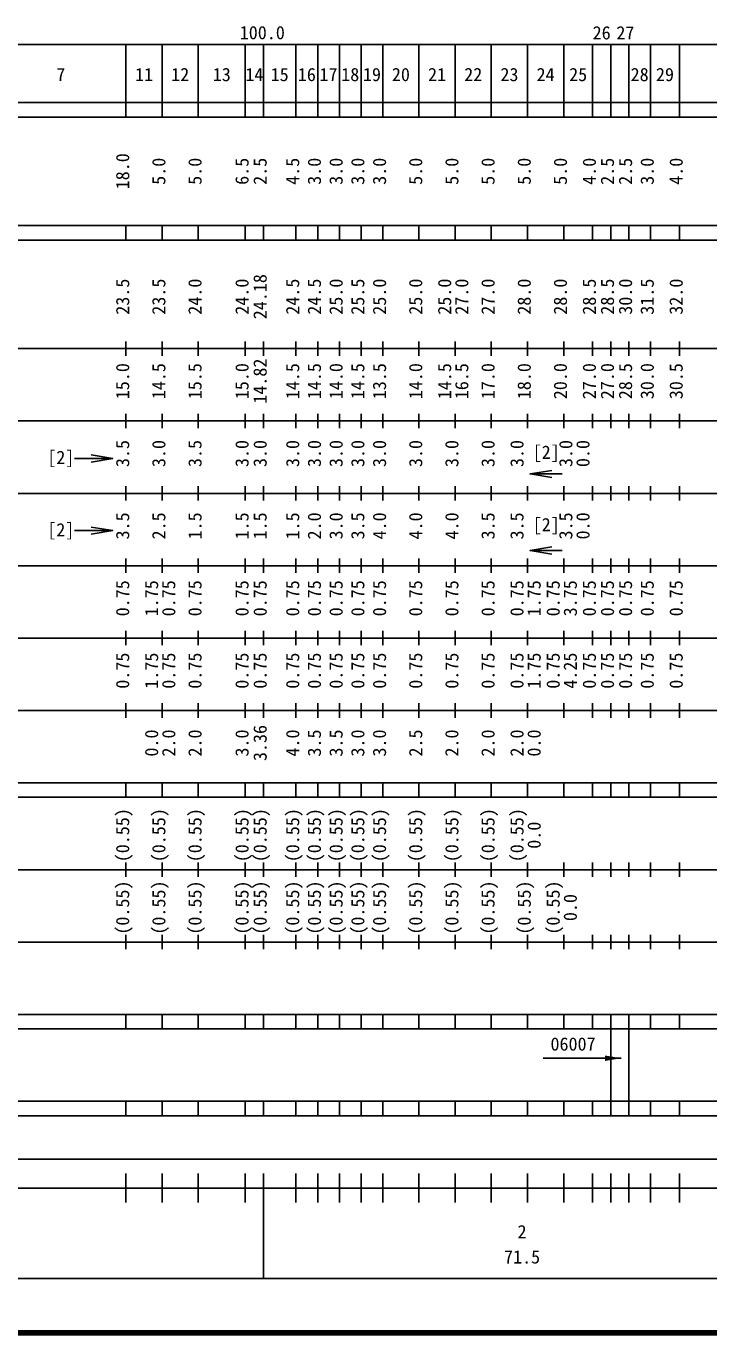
# Model space of a CAD drawing. Units: millimetres on the paper, enlarged 1000 times. Extents: x 40000 to 680000, y 20000 to 380000.
# Drawn here: x 135205 to 229566, y 20000 to 200555 of the extents above; entities that cross this region are included whole.
import ezdxf
from ezdxf.enums import TextEntityAlignment as Align

# ---------------------------------------------------------------- set-up
doc = ezdxf.new("R2010")
doc.units = ezdxf.units.MM
doc.header["$LTSCALE"] = 1000
doc.layers.add('M-TTL', color=2, linetype='Continuous', lineweight=140)
doc.layers.add('M-TTL-BAND', color=7, linetype='Continuous', lineweight=25)
doc.styles.add('ＭＳ ゴシック', font='')
doc.styles.get('ＭＳ ゴシック').set_extended_font_data('MS Gothic')

# ---------------------------------------------------------------- blocks, each defined once
blk = doc.blocks.new('filled_arrow')
at = {"color": 0, "linetype": 'Continuous', "lineweight": -2}
blk.add_solid([(7.5, 1.25), (0, 0), (7.5, -1.25)], dxfattribs=at)
blk = doc.blocks.new('open_arrow')
at = {"color": 0, "linetype": 'Continuous', "lineweight": -2}
blk.add_lwpolyline([(7.5, 1.25), (0, 0), (7.5, -1.25)], dxfattribs=at)

msp = doc.modelspace()

# ---------------------------------------------------------------- linework, layer by layer
at = {"layer": 'M-TTL'}
msp.add_line((40000, 20000), (680000, 20000), dxfattribs=at)
at = {"layer": 'M-TTL-BAND'}
for p, q in [((68000, 198000), (579000, 198000)), ((149000, 188000), (149000, 198000)), ((154000, 188000), (154000, 198000)), ((159000, 188000), (159000, 198000)), ((165500, 188000), (165500, 198000)), ((168000, 188000), (168000, 198000)), ((172500, 188000), (172500, 198000)), ((175500, 188000), (175500, 198000)), ((178500, 188000), (178500, 198000)), ((181500, 188000), (181500, 198000)), ((184500, 188000), (184500, 198000)), ((189500, 188000), (189500, 198000)), ((194500, 188000), (194500, 198000)), ((199500, 188000), (199500, 198000)), ((204500, 188000), (204500, 198000)), ((209500, 188000), (209500, 198000)), ((213500, 188000), (213500, 198000)), ((216000, 188000), (216000, 198000)), ((218500, 188000), (218500, 198000)), ((221500, 188000), (221500, 198000)), ((225500, 188000), (225500, 198000)), ((40000, 190000), (579000, 190000)), ((40000, 188000), (579000, 188000)), ((40000, 173000), (579000, 173000)), ((149000, 171000), (149000, 173000)), ((154000, 171000), (154000, 173000)), ((159000, 171000), (159000, 173000)), ((165500, 171000), (165500, 173000)), ((168000, 171000), (168000, 173000)), ((172500, 171000), (172500, 173000)), ((175500, 171000), (175500, 173000)), ((178500, 171000), (178500, 173000)), ((181500, 171000), (181500, 173000)), ((184500, 171000), (184500, 173000)), ((189500, 171000), (189500, 173000)), ((194500, 171000), (194500, 173000)), ((199500, 171000), (199500, 173000)), ((204500, 171000), (204500, 173000)), ((209500, 171000), (209500, 173000)), ((213500, 171000), (213500, 173000)), ((216000, 171000), (216000, 173000)), ((218500, 171000), (218500, 173000)), ((221500, 171000), (221500, 173000)), ((225500, 171000), (225500, 173000)), ((40000, 171000), (579000, 171000)), ((40000, 156000), (579000, 156000)), ((149000, 155000), (149000, 157000)), ((154000, 155000), (154000, 157000)), ((159000, 155000), (159000, 157000)), ((165500, 155000), (165500, 157000)), ((168000, 155000), (168000, 157000)), ((172500, 155000), (172500, 157000)), ((175500, 155000), (175500, 157000)), ((178500, 155000), (178500, 157000)), ((181500, 155000), (181500, 157000)), ((184500, 155000), (184500, 157000)), ((189500, 155000), (189500, 157000)), ((194500, 155000), (194500, 157000)), ((199500, 155000), (199500, 157000)), ((204500, 155000), (204500, 157000)), ((209500, 155000), (209500, 157000)), ((213500, 155000), (213500, 157000)), ((216000, 155000), (216000, 157000)), ((218500, 155000), (218500, 157000)), ((221500, 155000), (221500, 157000)), ((225500, 155000), (225500, 157000)), ((149000, 145000), (149000, 147000)), ((154000, 145000), (154000, 147000)), ((159000, 145000), (159000, 147000)), ((165500, 145000), (165500, 147000)), ((168000, 145000), (168000, 147000)), ((172500, 145000), (172500, 147000)), ((175500, 145000), (175500, 147000)), ((178500, 145000), (178500, 147000)), ((181500, 145000), (181500, 147000)), ((184500, 145000), (184500, 147000)), ((189500, 145000), (189500, 147000)), ((194500, 145000), (194500, 147000)), ((199500, 145000), (199500, 147000)), ((204500, 145000), (204500, 147000)), ((209500, 145000), (209500, 147000)), ((213500, 145000), (213500, 147000)), ((216000, 145000), (216000, 147000)), ((218500, 145000), (218500, 147000)), ((221500, 145000), (221500, 147000)), ((225500, 145000), (225500, 147000)), ((46000, 146000), (579000, 146000)), ((147171, 140814), (141868, 140814)), ((204858, 138679), (209307, 138679)), ((52000, 136000), (579000, 136000)), ((149000, 135000), (149000, 137000)), ((154000, 135000), (154000, 137000)), ((159000, 135000), (159000, 137000)), ((165500, 135000), (165500, 137000)), ((168000, 135000), (168000, 137000)), ((172500, 135000), (172500, 137000)), ((175500, 135000), (175500, 137000)), ((178500, 135000), (178500, 137000)), ((181500, 135000), (181500, 137000)), ((184500, 135000), (184500, 137000)), ((189500, 135000), (189500, 137000)), ((194500, 135000), (194500, 137000)), ((199500, 135000), (199500, 137000)), ((204500, 135000), (204500, 137000)), ((209500, 135000), (209500, 137000)), ((213500, 135000), (213500, 137000)), ((216000, 135000), (216000, 137000)), ((218500, 135000), (218500, 137000)), ((221500, 135000), (221500, 137000)), ((225500, 135000), (225500, 137000)), ((147171, 130848), (141868, 130848)), ((149000, 125000), (149000, 127000)), ((154000, 125000), (154000, 127000)), ((159000, 125000), (159000, 127000)), ((165500, 125000), (165500, 127000)), ((168000, 125000), (168000, 127000)), ((172500, 125000), (172500, 127000)), ((175500, 125000), (175500, 127000)), ((178500, 125000), (178500, 127000)), ((181500, 125000), (181500, 127000)), ((184500, 125000), (184500, 127000)), ((189500, 125000), (189500, 127000)), ((194500, 125000), (194500, 127000)), ((199500, 125000), (199500, 127000)), ((204500, 125000), (204500, 127000)), ((204858, 128090), (209307, 128090)), ((209500, 125000), (209500, 127000)), ((213500, 125000), (213500, 127000)), ((216000, 125000), (216000, 127000)), ((218500, 125000), (218500, 127000)), ((221500, 125000), (221500, 127000)), ((225500, 125000), (225500, 127000)), ((46000, 126000), (579000, 126000)), ((52000, 116000), (579000, 116000)), ((149000, 115000), (149000, 117000)), ((154000, 115000), (154000, 117000)), ((159000, 115000), (159000, 117000)), ((165500, 115000), (165500, 117000)), ((168000, 115000), (168000, 117000)), ((172500, 115000), (172500, 117000)), ((175500, 115000), (175500, 117000)), ((178500, 115000), (178500, 117000)), ((181500, 115000), (181500, 117000)), ((184500, 115000), (184500, 117000)), ((189500, 115000), (189500, 117000)), ((194500, 115000), (194500, 117000)), ((199500, 115000), (199500, 117000)), ((204500, 115000), (204500, 117000)), ((209500, 115000), (209500, 117000)), ((213500, 115000), (213500, 117000)), ((216000, 115000), (216000, 117000)), ((218500, 115000), (218500, 117000)), ((221500, 115000), (221500, 117000)), ((225500, 115000), (225500, 117000)), ((149000, 105000), (149000, 107000)), ((154000, 105000), (154000, 107000)), ((159000, 105000), (159000, 107000)), ((165500, 105000), (165500, 107000)), ((168000, 105000), (168000, 107000)), ((172500, 105000), (172500, 107000)), ((175500, 105000), (175500, 107000)), ((178500, 105000), (178500, 107000)), ((181500, 105000), (181500, 107000)), ((184500, 105000), (184500, 107000)), ((189500, 105000), (189500, 107000)), ((194500, 105000), (194500, 107000)), ((199500, 105000), (199500, 107000)), ((204500, 105000), (204500, 107000)), ((209500, 105000), (209500, 107000)), ((213500, 105000), (213500, 107000)), ((216000, 105000), (216000, 107000)), ((218500, 105000), (218500, 107000)), ((221500, 105000), (221500, 107000)), ((225500, 105000), (225500, 107000)), ((46000, 106000), (579000, 106000)), ((40000, 96000), (579000, 96000)), ((149000, 94000), (149000, 96000)), ((154000, 94000), (154000, 96000)), ((159000, 94000), (159000, 96000)), ((165500, 94000), (165500, 96000)), ((168000, 94000), (168000, 96000)), ((172500, 94000), (172500, 96000)), ((175500, 94000), (175500, 96000)), ((178500, 94000), (178500, 96000)), ((181500, 94000), (181500, 96000)), ((184500, 94000), (184500, 96000)), ((189500, 94000), (189500, 96000)), ((194500, 94000), (194500, 96000)), ((199500, 94000), (199500, 96000)), ((204500, 94000), (204500, 96000)), ((209500, 94000), (209500, 96000)), ((213500, 94000), (213500, 96000)), ((216000, 94000), (216000, 96000)), ((218500, 94000), (218500, 96000)), ((221500, 94000), (221500, 96000)), ((225500, 94000), (225500, 96000)), ((40000, 94000), (579000, 94000)), ((149000, 83000), (149000, 85000)), ((154000, 83000), (154000, 85000)), ((159000, 83000), (159000, 85000)), ((165500, 83000), (165500, 85000)), ((168000, 83000), (168000, 85000)), ((172500, 83000), (172500, 85000)), ((175500, 83000), (175500, 85000)), ((178500, 83000), (178500, 85000)), ((181500, 83000), (181500, 85000)), ((184500, 83000), (184500, 85000)), ((189500, 83000), (189500, 85000)), ((194500, 83000), (194500, 85000)), ((199500, 83000), (199500, 85000)), ((204500, 83000), (204500, 85000)), ((209500, 83000), (209500, 85000)), ((213500, 83000), (213500, 85000)), ((216000, 83000), (216000, 85000)), ((218500, 83000), (218500, 85000)), ((221500, 83000), (221500, 85000)), ((225500, 83000), (225500, 85000)), ((49000, 84000), (579000, 84000)), ((149000, 73000), (149000, 75000)), ((154000, 73000), (154000, 75000)), ((159000, 73000), (159000, 75000)), ((165500, 73000), (165500, 75000)), ((168000, 73000), (168000, 75000)), ((172500, 73000), (172500, 75000)), ((175500, 73000), (175500, 75000)), ((178500, 73000), (178500, 75000)), ((181500, 73000), (181500, 75000)), ((184500, 73000), (184500, 75000)), ((189500, 73000), (189500, 75000)), ((194500, 73000), (194500, 75000)), ((199500, 73000), (199500, 75000)), ((204500, 73000), (204500, 75000)), ((209500, 73000), (209500, 75000)), ((213500, 73000), (213500, 75000)), ((216000, 73000), (216000, 75000)), ((218500, 73000), (218500, 75000)), ((221500, 73000), (221500, 75000)), ((225500, 73000), (225500, 75000)), ((40000, 74000), (579000, 74000)), ((40000, 64000), (579000, 64000)), ((149000, 62000), (149000, 64000)), ((154000, 62000), (154000, 64000)), ((159000, 62000), (159000, 64000)), ((165500, 62000), (165500, 64000)), ((168000, 62000), (168000, 64000)), ((172500, 62000), (172500, 64000)), ((175500, 62000), (175500, 64000)), ((178500, 62000), (178500, 64000)), ((181500, 62000), (181500, 64000)), ((184500, 62000), (184500, 64000)), ((189500, 62000), (189500, 64000)), ((194500, 62000), (194500, 64000)), ((199500, 62000), (199500, 64000)), ((204500, 62000), (204500, 64000)), ((209500, 62000), (209500, 64000)), ((213500, 62000), (213500, 64000)), ((216000, 62000), (216000, 64000)), ((218500, 62000), (218500, 64000)), ((221500, 62000), (221500, 64000)), ((225500, 62000), (225500, 64000)), ((40000, 62000), (579000, 62000)), ((216000, 52000), (216000, 62000)), ((218500, 52000), (218500, 62000)), ((217465, 57947), (206675, 57947)), ((40000, 52000), (579000, 52000)), ((149000, 50000), (149000, 52000)), ((154000, 50000), (154000, 52000)), ((159000, 50000), (159000, 52000)), ((165500, 50000), (165500, 52000)), ((168000, 50000), (168000, 52000)), ((172500, 50000), (172500, 52000)), ((175500, 50000), (175500, 52000)), ((178500, 50000), (178500, 52000)), ((181500, 50000), (181500, 52000)), ((184500, 50000), (184500, 52000)), ((189500, 50000), (189500, 52000)), ((194500, 50000), (194500, 52000)), ((199500, 50000), (199500, 52000)), ((204500, 50000), (204500, 52000)), ((209500, 50000), (209500, 52000)), ((213500, 50000), (213500, 52000)), ((216000, 50000), (216000, 52000)), ((218500, 50000), (218500, 52000)), ((221500, 50000), (221500, 52000)), ((225500, 50000), (225500, 52000)), ((40000, 50000), (579000, 50000)), ((71000, 44000), (565000, 44000)), ((149000, 38000), (149000, 42000)), ((154000, 38000), (154000, 42000)), ((159000, 38000), (159000, 42000)), ((165500, 38000), (165500, 42000)), ((168000, 27500), (168000, 42000)), ((172500, 38000), (172500, 42000)), ((175500, 38000), (175500, 42000)), ((178500, 38000), (178500, 42000)), ((181500, 38000), (181500, 42000)), ((184500, 38000), (184500, 42000)), ((189500, 38000), (189500, 42000)), ((194500, 38000), (194500, 42000)), ((199500, 38000), (199500, 42000)), ((204500, 38000), (204500, 42000)), ((209500, 38000), (209500, 42000)), ((213500, 38000), (213500, 42000)), ((216000, 38000), (216000, 42000)), ((218500, 38000), (218500, 42000)), ((221500, 38000), (221500, 42000)), ((225500, 38000), (225500, 42000)), ((40000, 40000), (579000, 40000)), ((68000, 27500), (579000, 27500))]:
    msp.add_line(p, q, dxfattribs=at)

# ---------------------------------------------------------------- block references
at = {"layer": 'M-TTL-BAND', "rotation": 180}
for name, p, xscale, yscale in [('open_arrow', (147171, 140814), 400, 400), ('open_arrow', (147171, 130848), 400, 400), ('filled_arrow', (217465, 57947), 300, 300)]:
    msp.add_blockref(name, p, dxfattribs=dict(at, xscale=xscale, yscale=yscale))
at = {"layer": 'M-TTL-BAND', "xscale": 400, "yscale": 400}
for p in [(204858, 138679), (204858, 128090)]:
    msp.add_blockref('open_arrow', p, dxfattribs=at)

# ---------------------------------------------------------------- texts
at = {"layer": 'M-TTL-BAND', "style": 'ＭＳ ゴシック'}
for s, p in [('100.0', (167844, 198195)), ('26', (214750, 198170)), ('27', (218026, 198170)), ('7', (140000, 192405)), ('11', (151500, 192405)), ('12', (156500, 192405)), ('13', (162250, 192405)), ('14', (166750, 192405)), ('15', (170250, 192405)), ('16', (174000, 192405)), ('17', (177000, 192405)), ('18', (180000, 192405)), ('19', (183000, 192405)), ('20', (187000, 192405)), ('21', (192000, 192405)), ('22', (197000, 192405)), ('23', (202000, 192405)), ('24', (207000, 192405)), ('25', (211500, 192405)), ('28', (220000, 192405)), ('29', (223500, 192405)), ('[2]', (207083, 140217)), ('[2]', (140000, 139500)), ('[2]', (140000, 129500)), ('[2]', (207083, 130217)), ('2', (203750, 32523)), ('71.5', (203750, 29033))]:
    msp.add_text(s, height=1833, dxfattribs=at).set_placement(p, align=Align.BOTTOM_CENTER)
for s, p in [('18.0', (150000, 180500)), ('5.0', (155000, 180500)), ('5.0', (160000, 180500)), ('6.5', (166500, 180500)), ('2.5', (169000, 180500)), ('4.5', (173500, 180500)), ('3.0', (176500, 180500)), ('3.0', (179500, 180500)), ('3.0', (182500, 180500)), ('3.0', (185500, 180500)), ('5.0', (190500, 180500)), ('5.0', (195500, 180500)), ('5.0', (200500, 180500)), ('5.0', (205500, 180500)), ('5.0', (210500, 180500)), ('4.0', (214500, 180500)), ('2.5', (217000, 180500)), ('2.5', (219500, 180500)), ('3.0', (222500, 180500)), ('4.0', (226500, 180500)), ('24.18', (169000, 163174)), ('23.5', (150000, 163174)), ('23.5', (155000, 163174)), ('24.0', (160000, 163174)), ('24.0', (166500, 163174)), ('24.5', (173500, 163174)), ('24.5', (176500, 163174)), ('25.0', (179500, 163174)), ('25.5', (182500, 163174)), ('25.0', (185500, 163174)), ('25.0', (190500, 163174)), ('25.0', (194500, 163174)), ('27.0', (196870, 163174)), ('27.0', (200500, 163174)), ('28.0', (205500, 163174)), ('28.0', (210500, 163174)), ('28.5', (214500, 163174)), ('28.5', (217000, 163174)), ('30.0', (219500, 163174)), ('31.5', (222500, 163174)), ('32.0', (226500, 163174)), ('15.0', (150000, 151500)), ('14.5', (155000, 151500)), ('15.5', (160000, 151500)), ('15.0', (166500, 151500)), ('14.82', (169000, 151500)), ('14.5', (173500, 151500)), ('14.5', (176500, 151500)), ('14.0', (179500, 151500)), ('14.5', (182500, 151500)), ('13.5', (185500, 151500)), ('14.0', (190500, 151500)), ('14.5', (194500, 151500)), ('16.5', (196870, 151500)), ('17.0', (200500, 151500)), ('18.0', (205500, 151500)), ('20.0', (210500, 151500)), ('27.0', (214500, 151500)), ('27.0', (217000, 151500)), ('28.5', (219500, 151500)), ('30.0', (222500, 151500)), ('30.5', (226500, 151500)), ('3.5', (150000, 141500)), ('3.0', (155000, 141500)), ('3.5', (160000, 141500)), ('3.0', (166500, 141500)), ('3.0', (169000, 141500)), ('3.0', (173500, 141500)), ('3.0', (176500, 141500)), ('3.0', (179500, 141500)), ('3.0', (182500, 141500)), ('3.0', (185500, 141500)), ('3.0', (190500, 141500)), ('3.0', (195500, 141500)), ('3.0', (200500, 141500)), ('3.0', (204500, 141500)), ('3.0', (211250, 141500)), ('0.0', (213620, 141500)), ('3.5', (150000, 131500)), ('2.5', (155000, 131500)), ('1.5', (160000, 131500)), ('1.5', (166500, 131500)), ('1.5', (169000, 131500)), ('1.5', (173500, 131500)), ('2.0', (176500, 131500)), ('3.0', (179500, 131500)), ('3.5', (182500, 131500)), ('4.0', (185500, 131500)), ('4.0', (190500, 131500)), ('4.0', (195500, 131500)), ('3.5', (200500, 131500)), ('3.5', (204500, 131500)), ('3.5', (211250, 131500)), ('0.0', (213620, 131500)), ('0.75', (150000, 121500)), ('1.75', (154000, 121500)), ('0.75', (156370, 121500)), ('0.75', (160000, 121500)), ('0.75', (166500, 121500)), ('0.75', (169000, 121500)), ('0.75', (173500, 121500)), ('0.75', (176500, 121500)), ('0.75', (179500, 121500)), ('0.75', (182500, 121500)), ('0.75', (185500, 121500)), ('0.75', (190500, 121500)), ('0.75', (195500, 121500)), ('0.75', (200500, 121500)), ('0.75', (204500, 121500)), ('1.75', (206870, 121500)), ('0.75', (209500, 121500)), ('3.75', (211870, 121500)), ('0.75', (214500, 121500)), ('0.75', (217000, 121500)), ('0.75', (219500, 121500)), ('0.75', (222500, 121500)), ('0.75', (226500, 121500)), ('0.75', (150000, 111500)), ('1.75', (154000, 111500)), ('0.75', (156370, 111500)), ('0.75', (160000, 111500)), ('0.75', (166500, 111500)), ('0.75', (169000, 111500)), ('0.75', (173500, 111500)), ('0.75', (176500, 111500)), ('0.75', (179500, 111500)), ('0.75', (182500, 111500)), ('0.75', (185500, 111500)), ('0.75', (190500, 111500)), ('0.75', (195500, 111500)), ('0.75', (200500, 111500)), ('0.75', (204500, 111500)), ('1.75', (206870, 111500)), ('0.75', (209500, 111500)), ('4.25', (211870, 111500)), ('0.75', (214500, 111500)), ('0.75', (217000, 111500)), ('0.75', (219500, 111500)), ('0.75', (222500, 111500)), ('0.75', (226500, 111500)), ('0.0', (154000, 101500)), ('2.0', (156370, 101500)), ('2.0', (160000, 101500)), ('3.0', (166500, 101500)), ('3.36', (169000, 101500)), ('4.0', (173500, 101500)), ('3.5', (176500, 101500)), ('3.5', (179500, 101500)), ('3.0', (182500, 101500)), ('3.0', (185500, 101500)), ('2.5', (190500, 101500)), ('2.0', (195500, 101500)), ('2.0', (200500, 101500)), ('2.0', (204500, 101500)), ('0.0', (206870, 101500)), ('(0.55)', (150000, 88764)), ('(0.55)', (155000, 88764)), ('(0.55)', (160000, 88764)), ('(0.55)', (166500, 88764)), ('(0.55)', (169000, 88764)), ('(0.55)', (173500, 88764)), ('(0.55)', (176500, 88764)), ('(0.55)', (179500, 88764)), ('(0.55)', (182500, 88764)), ('(0.55)', (185500, 88764)), ('(0.55)', (190500, 88764)), ('(0.55)', (195500, 88764)), ('(0.55)', (200500, 88764)), ('(0.55)', (204500, 88764)), ('0.0', (206870, 88764)), ('(0.55)', (150000, 78764)), ('(0.55)', (155000, 78764)), ('(0.55)', (160000, 78764)), ('(0.55)', (166500, 78764)), ('(0.55)', (169000, 78764)), ('(0.55)', (173500, 78764)), ('(0.55)', (176500, 78764)), ('(0.55)', (179500, 78764)), ('(0.55)', (182500, 78764)), ('(0.55)', (185500, 78764)), ('(0.55)', (190500, 78764)), ('(0.55)', (195500, 78764)), ('(0.55)', (200500, 78764)), ('(0.55)', (205500, 78764)), ('(0.55)', (209500, 78764)), ('0.0', (211870, 78764))]:
    msp.add_text(s, height=1833, rotation=90, dxfattribs=at).set_placement(p, align=Align.BOTTOM_CENTER)
msp.add_text('06007', height=1833, dxfattribs=at).set_placement((207675, 58447), align=Align.BOTTOM_LEFT)

doc.saveas('drawing.dxf')
